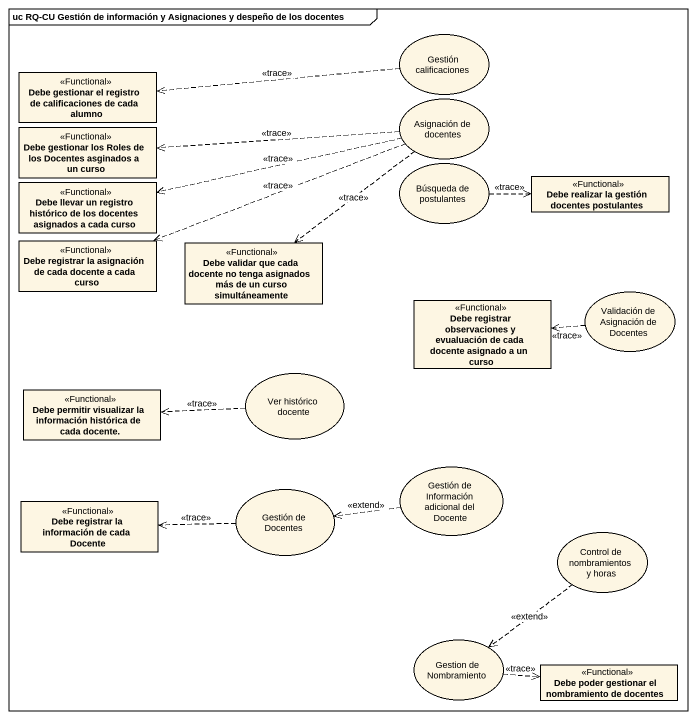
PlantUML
@startuml
mainframe uc RQ-CU Gestión de información y Asignaciones y despeño de los docentes
allowmixing
hide circle
hide empty members
usecase "Gestión calificaciones" as Gestión_calificaciones
class "Debe gestionar el registro de calificaciones de cada alumno" as Debe_gestionar_el_registro <<Functional>>
class "Debe gestionar los Roles de los Docentes asginados a un curso" as Debe_gestionar_los_Roles_de <<Functional>>
usecase "Asignación de docentes" as Asignación_de_docentes
usecase "Búsqueda de postulantes" as Búsqueda_de_postulantes
class "Debe llevar un registro histórico de los docentes asignados a cada curso" as Debe_llevar_un_registro <<Functional>>
class "Debe realizar la gestión docentes postulantes" as Debe_realizar_la_gestión <<Functional>>
class "Debe registrar la asignación de cada docente a cada curso" as Debe_registrar_la <<Functional>>
class "Debe validar que cada docente no tenga asignados más de un curso simultáneamente" as Debe_validar_que_cada <<Functional>>
class "Debe registrar observaciones y evualuación de cada docente asignado a un curso" as Debe_registrar <<Functional>>
usecase "Validación de Asignación de Docentes" as Validación_de_Asignación_de
class "Debe permitir visualizar la información histórica de cada docente." as Debe_permitir_visualizar_la <<Functional>>
usecase "Ver histórico docente" as Ver_histórico_docente
usecase "Gestión de Información adicional del Docente" as Gestión_de_Información
class "Debe registrar la información de cada Docente" as Debe_registrar_la_2 <<Functional>>
usecase "Gestión de Docentes" as Gestión_de_Docentes
usecase "Control de nombramientos y horas" as Control_de_nombramientos_y
usecase "Gestion de Nombramiento" as Gestion_de_Nombramiento
class "Debe poder gestionar el nombramiento de docentes" as Debe_poder_gestionar_el <<Functional>>
Gestión_calificaciones .left.> Debe_gestionar_el_registro : <<trace>>
Asignación_de_docentes .left.> Debe_gestionar_los_Roles_de : <<trace>>
Asignación_de_docentes .left.> Debe_llevar_un_registro : <<trace>>
Asignación_de_docentes .left.> Debe_registrar_la : <<trace>>
Asignación_de_docentes ..> Debe_validar_que_cada : <<trace>>
Búsqueda_de_postulantes .right.> Debe_realizar_la_gestión : <<trace>>
Validación_de_Asignación_de .left.> Debe_registrar : <<trace>>
Ver_histórico_docente .left.> Debe_permitir_visualizar_la : <<trace>>
Gestión_de_Información .left.> Gestión_de_Docentes : <<extend>>
Gestión_de_Docentes .left.> Debe_registrar_la_2 : <<trace>>
Control_de_nombramientos_y ..> Gestion_de_Nombramiento : <<extend>>
Gestion_de_Nombramiento .right.> Debe_poder_gestionar_el : <<trace>>
@enduml
